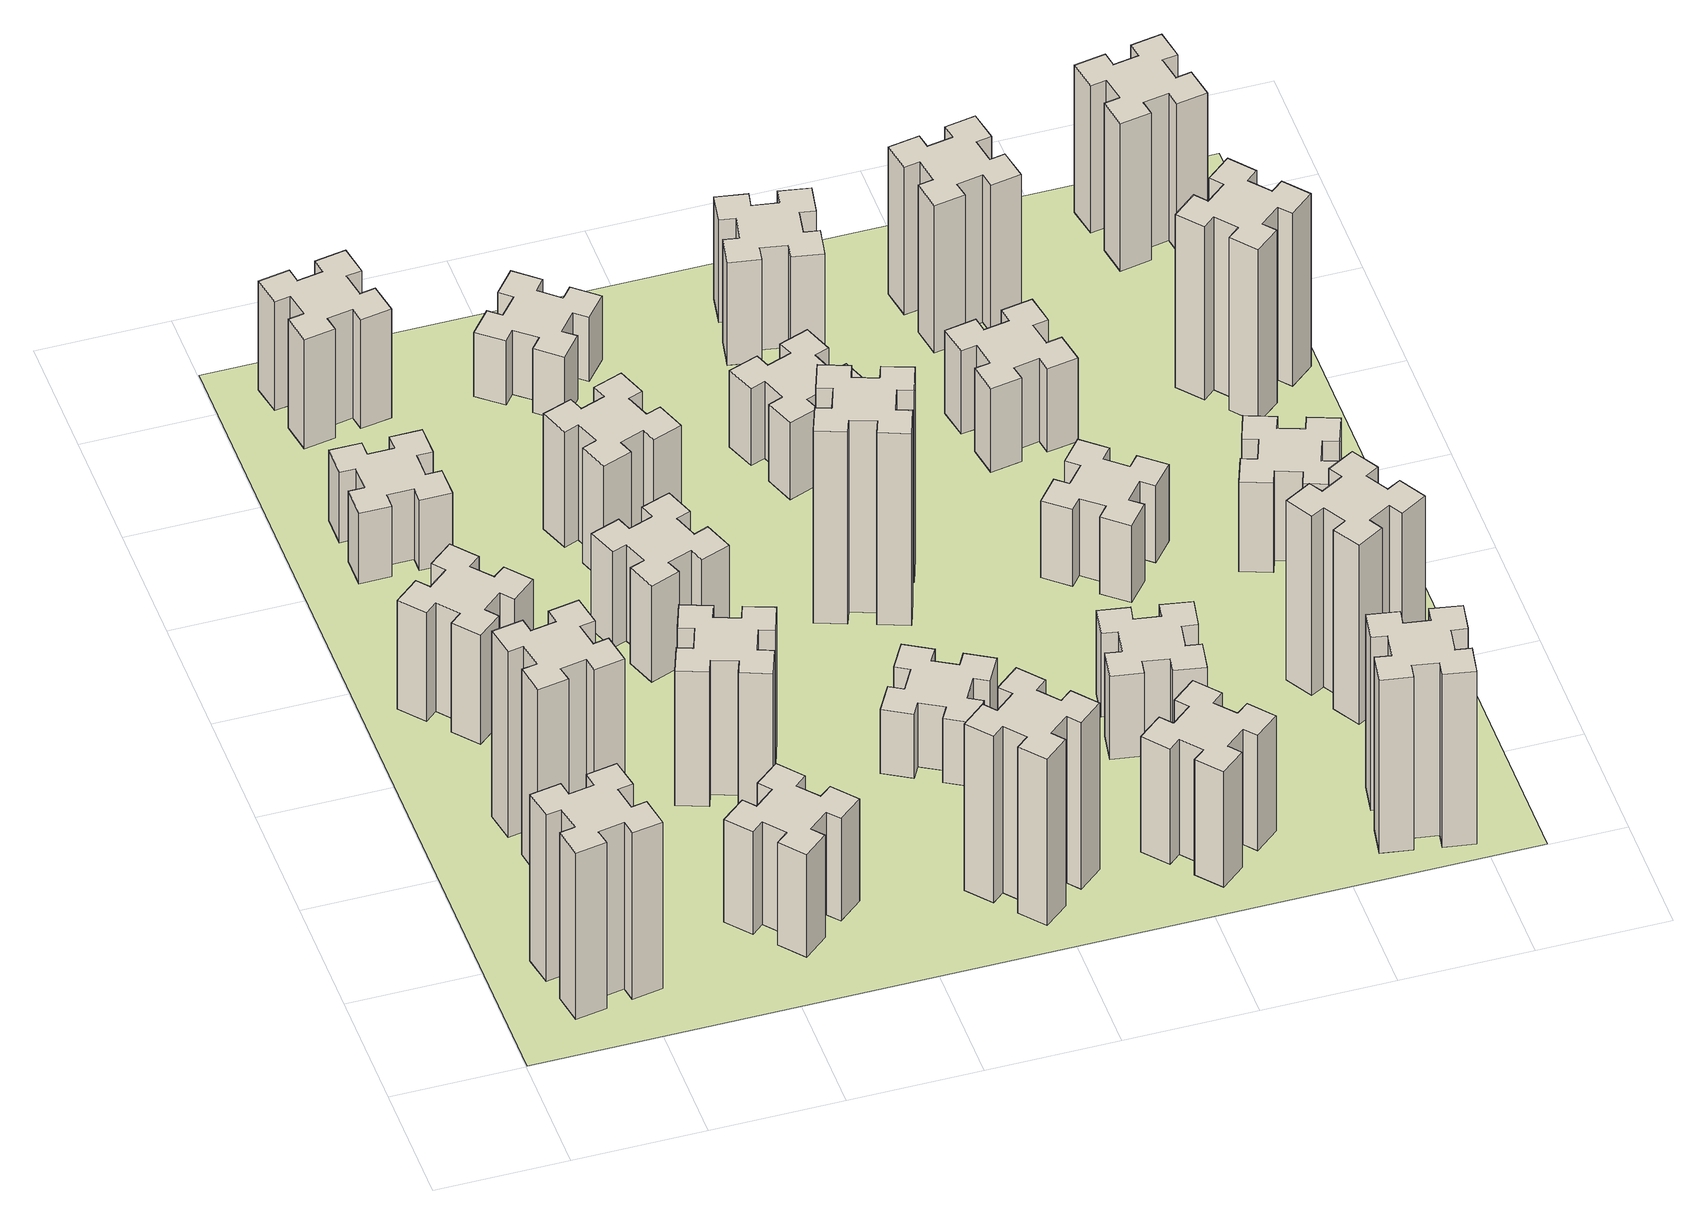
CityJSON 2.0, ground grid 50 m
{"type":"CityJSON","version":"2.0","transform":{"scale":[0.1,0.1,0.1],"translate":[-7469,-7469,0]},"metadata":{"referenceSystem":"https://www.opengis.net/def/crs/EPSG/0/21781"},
"CityObjects":{
"building1":{"type":"Building","attributes":{"class":"1000","function":"1000","usage":"1000","yearOfConstruction":2016,"roofType":"1000","measuredHeight":78,"storeysAboveGround":30,"storeysBelowGround":0},"geometry":[{"type":"Solid","lod":"1","boundaries":[[[[0,1,2,3,4,5,6,7,8,9,10,11,12,13,14,15,16,17,18,19]],[[17,16,20,21]],[[16,15,22,20]],[[15,14,23,22]],[[14,13,24,23]],[[13,12,25,24]],[[12,11,26,25]],[[11,10,27,26]],[[10,9,28,27]],[[9,8,29,28]],[[8,7,30,29]],[[7,6,31,30]],[[6,5,32,31]],[[5,4,33,32]],[[4,3,34,33]],[[3,2,35,34]],[[2,1,36,35]],[[1,0,37,36]],[[0,19,38,37]],[[19,18,39,38]],[[18,17,21,39]],[[24,25,26,27,28,29,30,31,32,33,34,35,36,37,38,39,21,20,22,23]]]]}]},
"building2":{"type":"Building","attributes":{"class":"1000","function":"1000","usage":"1000","yearOfConstruction":2016,"roofType":"1000","measuredHeight":87,"storeysAboveGround":30,"storeysBelowGround":0},"geometry":[{"type":"Solid","lod":"1","boundaries":[[[[40,41,42,43,44,45,46,47,48,49,50,51,52,53,54,55,56,57,58,59]],[[57,56,60,61]],[[56,55,62,60]],[[55,54,63,62]],[[54,53,64,63]],[[53,52,65,64]],[[52,51,66,65]],[[51,50,67,66]],[[50,49,68,67]],[[49,48,69,68]],[[48,47,70,69]],[[47,46,71,70]],[[46,45,72,71]],[[45,44,73,72]],[[44,43,74,73]],[[43,42,75,74]],[[42,41,76,75]],[[41,40,77,76]],[[40,59,78,77]],[[59,58,79,78]],[[58,57,61,79]],[[64,65,66,67,68,69,70,71,72,73,74,75,76,77,78,79,61,60,62,63]]]]}]},
"building3":{"type":"Building","attributes":{"class":"1000","function":"1000","usage":"1000","yearOfConstruction":2016,"roofType":"1000","measuredHeight":51,"storeysAboveGround":30,"storeysBelowGround":0},"geometry":[{"type":"Solid","lod":"1","boundaries":[[[[80,81,82,83,84,85,86,87,88,89,90,91,92,93,94,95,96,97,98,99]],[[97,96,100,101]],[[96,95,102,100]],[[95,94,103,102]],[[94,93,104,103]],[[93,92,105,104]],[[92,91,106,105]],[[91,90,107,106]],[[90,89,108,107]],[[89,88,109,108]],[[88,87,110,109]],[[87,86,111,110]],[[86,85,112,111]],[[85,84,113,112]],[[84,83,114,113]],[[83,82,115,114]],[[82,81,116,115]],[[81,80,117,116]],[[80,99,118,117]],[[99,98,119,118]],[[98,97,101,119]],[[104,105,106,107,108,109,110,111,112,113,114,115,116,117,118,119,101,100,102,103]]]]}]},
"building4":{"type":"Building","attributes":{"class":"1000","function":"1000","usage":"1000","yearOfConstruction":2016,"roofType":"1000","measuredHeight":33,"storeysAboveGround":30,"storeysBelowGround":0},"geometry":[{"type":"Solid","lod":"1","boundaries":[[[[120,121,122,123,124,125,126,127,128,129,130,131,132,133,134,135,136,137,138,139]],[[137,136,140,141]],[[136,135,142,140]],[[135,134,143,142]],[[134,133,144,143]],[[133,132,145,144]],[[132,131,146,145]],[[131,130,147,146]],[[130,129,148,147]],[[129,128,149,148]],[[128,127,150,149]],[[127,126,151,150]],[[126,125,152,151]],[[125,124,153,152]],[[124,123,154,153]],[[123,122,155,154]],[[122,121,156,155]],[[121,120,157,156]],[[120,139,158,157]],[[139,138,159,158]],[[138,137,141,159]],[[144,145,146,147,148,149,150,151,152,153,154,155,156,157,158,159,141,140,142,143]]]]}]},
"building5":{"type":"Building","attributes":{"class":"1000","function":"1000","usage":"1000","yearOfConstruction":2016,"roofType":"1000","measuredHeight":48,"storeysAboveGround":30,"storeysBelowGround":0},"geometry":[{"type":"Solid","lod":"1","boundaries":[[[[160,161,162,163,164,165,166,167,168,169,170,171,172,173,174,175,176,177,178,179]],[[177,176,180,181]],[[176,175,182,180]],[[175,174,183,182]],[[174,173,184,183]],[[173,172,185,184]],[[172,171,186,185]],[[171,170,187,186]],[[170,169,188,187]],[[169,168,189,188]],[[168,167,190,189]],[[167,166,191,190]],[[166,165,192,191]],[[165,164,193,192]],[[164,163,194,193]],[[163,162,195,194]],[[162,161,196,195]],[[161,160,197,196]],[[160,179,198,197]],[[179,178,199,198]],[[178,177,181,199]],[[184,185,186,187,188,189,190,191,192,193,194,195,196,197,198,199,181,180,182,183]]]]}]},
"building6":{"type":"Building","attributes":{"class":"1000","function":"1000","usage":"1000","yearOfConstruction":2016,"roofType":"1000","measuredHeight":51,"storeysAboveGround":30,"storeysBelowGround":0},"geometry":[{"type":"Solid","lod":"1","boundaries":[[[[200,201,202,203,204,205,206,207,208,209,210,211,212,213,214,215,216,217,218,219]],[[217,216,220,221]],[[216,215,222,220]],[[215,214,223,222]],[[214,213,224,223]],[[213,212,225,224]],[[212,211,226,225]],[[211,210,227,226]],[[210,209,228,227]],[[209,208,229,228]],[[208,207,230,229]],[[207,206,231,230]],[[206,205,232,231]],[[205,204,233,232]],[[204,203,234,233]],[[203,202,235,234]],[[202,201,236,235]],[[201,200,237,236]],[[200,219,238,237]],[[219,218,239,238]],[[218,217,221,239]],[[224,225,226,227,228,229,230,231,232,233,234,235,236,237,238,239,221,220,222,223]]]]}]},
"building7":{"type":"Building","attributes":{"class":"1000","function":"1000","usage":"1000","yearOfConstruction":2016,"roofType":"1000","measuredHeight":63,"storeysAboveGround":30,"storeysBelowGround":0},"geometry":[{"type":"Solid","lod":"1","boundaries":[[[[240,241,242,243,244,245,246,247,248,249,250,251,252,253,254,255,256,257,258,259]],[[257,256,260,261]],[[256,255,262,260]],[[255,254,263,262]],[[254,253,264,263]],[[253,252,265,264]],[[252,251,266,265]],[[251,250,267,266]],[[250,249,268,267]],[[249,248,269,268]],[[248,247,270,269]],[[247,246,271,270]],[[246,245,272,271]],[[245,244,273,272]],[[244,243,274,273]],[[243,242,275,274]],[[242,241,276,275]],[[241,240,277,276]],[[240,259,278,277]],[[259,258,279,278]],[[258,257,261,279]],[[264,265,266,267,268,269,270,271,272,273,274,275,276,277,278,279,261,260,262,263]]]]}]},
"building8":{"type":"Building","attributes":{"class":"1000","function":"1000","usage":"1000","yearOfConstruction":2016,"roofType":"1000","measuredHeight":45,"storeysAboveGround":30,"storeysBelowGround":0},"geometry":[{"type":"Solid","lod":"1","boundaries":[[[[280,281,282,283,284,285,286,287,288,289,290,291,292,293,294,295,296,297,298,299]],[[297,296,300,301]],[[296,295,302,300]],[[295,294,303,302]],[[294,293,304,303]],[[293,292,305,304]],[[292,291,306,305]],[[291,290,307,306]],[[290,289,308,307]],[[289,288,309,308]],[[288,287,310,309]],[[287,286,311,310]],[[286,285,312,311]],[[285,284,313,312]],[[284,283,314,313]],[[283,282,315,314]],[[282,281,316,315]],[[281,280,317,316]],[[280,299,318,317]],[[299,298,319,318]],[[298,297,301,319]],[[304,305,306,307,308,309,310,311,312,313,314,315,316,317,318,319,301,300,302,303]]]]}]},
"building9":{"type":"Building","attributes":{"class":"1000","function":"1000","usage":"1000","yearOfConstruction":2016,"roofType":"1000","measuredHeight":54,"storeysAboveGround":30,"storeysBelowGround":0},"geometry":[{"type":"Solid","lod":"1","boundaries":[[[[320,321,322,323,324,325,326,327,328,329,330,331,332,333,334,335,336,337,338,339]],[[337,336,340,341]],[[336,335,342,340]],[[335,334,343,342]],[[334,333,344,343]],[[333,332,345,344]],[[332,331,346,345]],[[331,330,347,346]],[[330,329,348,347]],[[329,328,349,348]],[[328,327,350,349]],[[327,326,351,350]],[[326,325,352,351]],[[325,324,353,352]],[[324,323,354,353]],[[323,322,355,354]],[[322,321,356,355]],[[321,320,357,356]],[[320,339,358,357]],[[339,338,359,358]],[[338,337,341,359]],[[344,345,346,347,348,349,350,351,352,353,354,355,356,357,358,359,341,340,342,343]]]]}]},
"building10":{"type":"Building","attributes":{"class":"1000","function":"1000","usage":"1000","yearOfConstruction":2016,"roofType":"1000","measuredHeight":78,"storeysAboveGround":30,"storeysBelowGround":0},"geometry":[{"type":"Solid","lod":"1","boundaries":[[[[360,361,362,363,364,365,366,367,368,369,370,371,372,373,374,375,376,377,378,379]],[[377,376,380,381]],[[376,375,382,380]],[[375,374,383,382]],[[374,373,384,383]],[[373,372,385,384]],[[372,371,386,385]],[[371,370,387,386]],[[370,369,388,387]],[[369,368,389,388]],[[368,367,390,389]],[[367,366,391,390]],[[366,365,392,391]],[[365,364,393,392]],[[364,363,394,393]],[[363,362,395,394]],[[362,361,396,395]],[[361,360,397,396]],[[360,379,398,397]],[[379,378,399,398]],[[378,377,381,399]],[[384,385,386,387,388,389,390,391,392,393,394,395,396,397,398,399,381,380,382,383]]]]}]},
"building11":{"type":"Building","attributes":{"class":"1000","function":"1000","usage":"1000","yearOfConstruction":2016,"roofType":"1000","measuredHeight":30,"storeysAboveGround":30,"storeysBelowGround":0},"geometry":[{"type":"Solid","lod":"1","boundaries":[[[[400,401,402,403,404,405,406,407,408,409,410,411,412,413,414,415,416,417,418,419]],[[417,416,420,421]],[[416,415,422,420]],[[415,414,423,422]],[[414,413,424,423]],[[413,412,425,424]],[[412,411,426,425]],[[411,410,427,426]],[[410,409,428,427]],[[409,408,429,428]],[[408,407,430,429]],[[407,406,431,430]],[[406,405,432,431]],[[405,404,433,432]],[[404,403,434,433]],[[403,402,435,434]],[[402,401,436,435]],[[401,400,437,436]],[[400,419,438,437]],[[419,418,439,438]],[[418,417,421,439]],[[424,425,426,427,428,429,430,431,432,433,434,435,436,437,438,439,421,420,422,423]]]]}]},
"building12":{"type":"Building","attributes":{"class":"1000","function":"1000","usage":"1000","yearOfConstruction":2016,"roofType":"1000","measuredHeight":30,"storeysAboveGround":30,"storeysBelowGround":0},"geometry":[{"type":"Solid","lod":"1","boundaries":[[[[440,441,442,443,444,445,446,447,448,449,450,451,452,453,454,455,456,457,458,459]],[[457,456,460,461]],[[456,455,462,460]],[[455,454,463,462]],[[454,453,464,463]],[[453,452,465,464]],[[452,451,466,465]],[[451,450,467,466]],[[450,449,468,467]],[[449,448,469,468]],[[448,447,470,469]],[[447,446,471,470]],[[446,445,472,471]],[[445,444,473,472]],[[444,443,474,473]],[[443,442,475,474]],[[442,441,476,475]],[[441,440,477,476]],[[440,459,478,477]],[[459,458,479,478]],[[458,457,461,479]],[[464,465,466,467,468,469,470,471,472,473,474,475,476,477,478,479,461,460,462,463]]]]}]},
"building13":{"type":"Building","attributes":{"class":"1000","function":"1000","usage":"1000","yearOfConstruction":2016,"roofType":"1000","measuredHeight":90,"storeysAboveGround":30,"storeysBelowGround":0},"geometry":[{"type":"Solid","lod":"1","boundaries":[[[[480,481,482,483,484,485,486,487,488,489,490,491,492,493,494,495,496,497,498,499]],[[497,496,500,501]],[[496,495,502,500]],[[495,494,503,502]],[[494,493,504,503]],[[493,492,505,504]],[[492,491,506,505]],[[491,490,507,506]],[[490,489,508,507]],[[489,488,509,508]],[[488,487,510,509]],[[487,486,511,510]],[[486,485,512,511]],[[485,484,513,512]],[[484,483,514,513]],[[483,482,515,514]],[[482,481,516,515]],[[481,480,517,516]],[[480,499,518,517]],[[499,498,519,518]],[[498,497,501,519]],[[504,505,506,507,508,509,510,511,512,513,514,515,516,517,518,519,501,500,502,503]]]]}]},
"building14":{"type":"Building","attributes":{"class":"1000","function":"1000","usage":"1000","yearOfConstruction":2016,"roofType":"1000","measuredHeight":36,"storeysAboveGround":30,"storeysBelowGround":0},"geometry":[{"type":"Solid","lod":"1","boundaries":[[[[520,521,522,523,524,525,526,527,528,529,530,531,532,533,534,535,536,537,538,539]],[[537,536,540,541]],[[536,535,542,540]],[[535,534,543,542]],[[534,533,544,543]],[[533,532,545,544]],[[532,531,546,545]],[[531,530,547,546]],[[530,529,548,547]],[[529,528,549,548]],[[528,527,550,549]],[[527,526,551,550]],[[526,525,552,551]],[[525,524,553,552]],[[524,523,554,553]],[[523,522,555,554]],[[522,521,556,555]],[[521,520,557,556]],[[520,539,558,557]],[[539,538,559,558]],[[538,537,541,559]],[[544,545,546,547,548,549,550,551,552,553,554,555,556,557,558,559,541,540,542,543]]]]}]},
"building15":{"type":"Building","attributes":{"class":"1000","function":"1000","usage":"1000","yearOfConstruction":2016,"roofType":"1000","measuredHeight":54,"storeysAboveGround":30,"storeysBelowGround":0},"geometry":[{"type":"Solid","lod":"1","boundaries":[[[[560,561,562,563,564,565,566,567,568,569,570,571,572,573,574,575,576,577,578,579]],[[577,576,580,581]],[[576,575,582,580]],[[575,574,583,582]],[[574,573,584,583]],[[573,572,585,584]],[[572,571,586,585]],[[571,570,587,586]],[[570,569,588,587]],[[569,568,589,588]],[[568,567,590,589]],[[567,566,591,590]],[[566,565,592,591]],[[565,564,593,592]],[[564,563,594,593]],[[563,562,595,594]],[[562,561,596,595]],[[561,560,597,596]],[[560,579,598,597]],[[579,578,599,598]],[[578,577,581,599]],[[584,585,586,587,588,589,590,591,592,593,594,595,596,597,598,599,581,580,582,583]]]]}]},
"building16":{"type":"Building","attributes":{"class":"1000","function":"1000","usage":"1000","yearOfConstruction":2016,"roofType":"1000","measuredHeight":39,"storeysAboveGround":30,"storeysBelowGround":0},"geometry":[{"type":"Solid","lod":"1","boundaries":[[[[600,601,602,603,604,605,606,607,608,609,610,611,612,613,614,615,616,617,618,619]],[[617,616,620,621]],[[616,615,622,620]],[[615,614,623,622]],[[614,613,624,623]],[[613,612,625,624]],[[612,611,626,625]],[[611,610,627,626]],[[610,609,628,627]],[[609,608,629,628]],[[608,607,630,629]],[[607,606,631,630]],[[606,605,632,631]],[[605,604,633,632]],[[604,603,634,633]],[[603,602,635,634]],[[602,601,636,635]],[[601,600,637,636]],[[600,619,638,637]],[[619,618,639,638]],[[618,617,621,639]],[[624,625,626,627,628,629,630,631,632,633,634,635,636,637,638,639,621,620,622,623]]]]}]},
"building17":{"type":"Building","attributes":{"class":"1000","function":"1000","usage":"1000","yearOfConstruction":2016,"roofType":"1000","measuredHeight":48,"storeysAboveGround":30,"storeysBelowGround":0},"geometry":[{"type":"Solid","lod":"1","boundaries":[[[[640,641,642,643,644,645,646,647,648,649,650,651,652,653,654,655,656,657,658,659]],[[657,656,660,661]],[[656,655,662,660]],[[655,654,663,662]],[[654,653,664,663]],[[653,652,665,664]],[[652,651,666,665]],[[651,650,667,666]],[[650,649,668,667]],[[649,648,669,668]],[[648,647,670,669]],[[647,646,671,670]],[[646,645,672,671]],[[645,644,673,672]],[[644,643,674,673]],[[643,642,675,674]],[[642,641,676,675]],[[641,640,677,676]],[[640,659,678,677]],[[659,658,679,678]],[[658,657,661,679]],[[664,665,666,667,668,669,670,671,672,673,674,675,676,677,678,679,661,660,662,663]]]]}]},
"building18":{"type":"Building","attributes":{"class":"1000","function":"1000","usage":"1000","yearOfConstruction":2016,"roofType":"1000","measuredHeight":36,"storeysAboveGround":30,"storeysBelowGround":0},"geometry":[{"type":"Solid","lod":"1","boundaries":[[[[680,681,682,683,684,685,686,687,688,689,690,691,692,693,694,695,696,697,698,699]],[[697,696,700,701]],[[696,695,702,700]],[[695,694,703,702]],[[694,693,704,703]],[[693,692,705,704]],[[692,691,706,705]],[[691,690,707,706]],[[690,689,708,707]],[[689,688,709,708]],[[688,687,710,709]],[[687,686,711,710]],[[686,685,712,711]],[[685,684,713,712]],[[684,683,714,713]],[[683,682,715,714]],[[682,681,716,715]],[[681,680,717,716]],[[680,699,718,717]],[[699,698,719,718]],[[698,697,701,719]],[[704,705,706,707,708,709,710,711,712,713,714,715,716,717,718,719,701,700,702,703]]]]}]},
"building19":{"type":"Building","attributes":{"class":"1000","function":"1000","usage":"1000","yearOfConstruction":2016,"roofType":"1000","measuredHeight":39,"storeysAboveGround":30,"storeysBelowGround":0},"geometry":[{"type":"Solid","lod":"1","boundaries":[[[[720,721,722,723,724,725,726,727,728,729,730,731,732,733,734,735,736,737,738,739]],[[737,736,740,741]],[[736,735,742,740]],[[735,734,743,742]],[[734,733,744,743]],[[733,732,745,744]],[[732,731,746,745]],[[731,730,747,746]],[[730,729,748,747]],[[729,728,749,748]],[[728,727,750,749]],[[727,726,751,750]],[[726,725,752,751]],[[725,724,753,752]],[[724,723,754,753]],[[723,722,755,754]],[[722,721,756,755]],[[721,720,757,756]],[[720,739,758,757]],[[739,738,759,758]],[[738,737,741,759]],[[744,745,746,747,748,749,750,751,752,753,754,755,756,757,758,759,741,740,742,743]]]]}]},
"building20":{"type":"Building","attributes":{"class":"1000","function":"1000","usage":"1000","yearOfConstruction":2016,"roofType":"1000","measuredHeight":81,"storeysAboveGround":30,"storeysBelowGround":0},"geometry":[{"type":"Solid","lod":"1","boundaries":[[[[760,761,762,763,764,765,766,767,768,769,770,771,772,773,774,775,776,777,778,779]],[[777,776,780,781]],[[776,775,782,780]],[[775,774,783,782]],[[774,773,784,783]],[[773,772,785,784]],[[772,771,786,785]],[[771,770,787,786]],[[770,769,788,787]],[[769,768,789,788]],[[768,767,790,789]],[[767,766,791,790]],[[766,765,792,791]],[[765,764,793,792]],[[764,763,794,793]],[[763,762,795,794]],[[762,761,796,795]],[[761,760,797,796]],[[760,779,798,797]],[[779,778,799,798]],[[778,777,781,799]],[[784,785,786,787,788,789,790,791,792,793,794,795,796,797,798,799,781,780,782,783]]]]}]},
"building21":{"type":"Building","attributes":{"class":"1000","function":"1000","usage":"1000","yearOfConstruction":2016,"roofType":"1000","measuredHeight":69,"storeysAboveGround":30,"storeysBelowGround":0},"geometry":[{"type":"Solid","lod":"1","boundaries":[[[[800,801,802,803,804,805,806,807,808,809,810,811,812,813,814,815,816,817,818,819]],[[817,816,820,821]],[[816,815,822,820]],[[815,814,823,822]],[[814,813,824,823]],[[813,812,825,824]],[[812,811,826,825]],[[811,810,827,826]],[[810,809,828,827]],[[809,808,829,828]],[[808,807,830,829]],[[807,806,831,830]],[[806,805,832,831]],[[805,804,833,832]],[[804,803,834,833]],[[803,802,835,834]],[[802,801,836,835]],[[801,800,837,836]],[[800,819,838,837]],[[819,818,839,838]],[[818,817,821,839]],[[824,825,826,827,828,829,830,831,832,833,834,835,836,837,838,839,821,820,822,823]]]]}]},
"building22":{"type":"Building","attributes":{"class":"1000","function":"1000","usage":"1000","yearOfConstruction":2016,"roofType":"1000","measuredHeight":84,"storeysAboveGround":30,"storeysBelowGround":0},"geometry":[{"type":"Solid","lod":"1","boundaries":[[[[840,841,842,843,844,845,846,847,848,849,850,851,852,853,854,855,856,857,858,859]],[[857,856,860,861]],[[856,855,862,860]],[[855,854,863,862]],[[854,853,864,863]],[[853,852,865,864]],[[852,851,866,865]],[[851,850,867,866]],[[850,849,868,867]],[[849,848,869,868]],[[848,847,870,869]],[[847,846,871,870]],[[846,845,872,871]],[[845,844,873,872]],[[844,843,874,873]],[[843,842,875,874]],[[842,841,876,875]],[[841,840,877,876]],[[840,859,878,877]],[[859,858,879,878]],[[858,857,861,879]],[[864,865,866,867,868,869,870,871,872,873,874,875,876,877,878,879,861,860,862,863]]]]}]},
"building23":{"type":"Building","attributes":{"class":"1000","function":"1000","usage":"1000","yearOfConstruction":2016,"roofType":"1000","measuredHeight":42,"storeysAboveGround":30,"storeysBelowGround":0},"geometry":[{"type":"Solid","lod":"1","boundaries":[[[[880,881,882,883,884,885,886,887,888,889,890,891,892,893,894,895,896,897,898,899]],[[897,896,900,901]],[[896,895,902,900]],[[895,894,903,902]],[[894,893,904,903]],[[893,892,905,904]],[[892,891,906,905]],[[891,890,907,906]],[[890,889,908,907]],[[889,888,909,908]],[[888,887,910,909]],[[887,886,911,910]],[[886,885,912,911]],[[885,884,913,912]],[[884,883,914,913]],[[883,882,915,914]],[[882,881,916,915]],[[881,880,917,916]],[[880,899,918,917]],[[899,898,919,918]],[[898,897,901,919]],[[904,905,906,907,908,909,910,911,912,913,914,915,916,917,918,919,901,900,902,903]]]]}]},
"building24":{"type":"Building","attributes":{"class":"1000","function":"1000","usage":"1000","yearOfConstruction":2016,"roofType":"1000","measuredHeight":81,"storeysAboveGround":30,"storeysBelowGround":0},"geometry":[{"type":"Solid","lod":"1","boundaries":[[[[920,921,922,923,924,925,926,927,928,929,930,931,932,933,934,935,936,937,938,939]],[[937,936,940,941]],[[936,935,942,940]],[[935,934,943,942]],[[934,933,944,943]],[[933,932,945,944]],[[932,931,946,945]],[[931,930,947,946]],[[930,929,948,947]],[[929,928,949,948]],[[928,927,950,949]],[[927,926,951,950]],[[926,925,952,951]],[[925,924,953,952]],[[924,923,954,953]],[[923,922,955,954]],[[922,921,956,955]],[[921,920,957,956]],[[920,939,958,957]],[[939,938,959,958]],[[938,937,941,959]],[[944,945,946,947,948,949,950,951,952,953,954,955,956,957,958,959,941,940,942,943]]]]}]},
"building25":{"type":"Building","attributes":{"class":"1000","function":"1000","usage":"1000","yearOfConstruction":2016,"roofType":"1000","measuredHeight":69,"storeysAboveGround":30,"storeysBelowGround":0},"geometry":[{"type":"Solid","lod":"1","boundaries":[[[[960,961,962,963,964,965,966,967,968,969,970,971,972,973,974,975,976,977,978,979]],[[977,976,980,981]],[[976,975,982,980]],[[975,974,983,982]],[[974,973,984,983]],[[973,972,985,984]],[[972,971,986,985]],[[971,970,987,986]],[[970,969,988,987]],[[969,968,989,988]],[[968,967,990,989]],[[967,966,991,990]],[[966,965,992,991]],[[965,964,993,992]],[[964,963,994,993]],[[963,962,995,994]],[[962,961,996,995]],[[961,960,997,996]],[[960,979,998,997]],[[979,978,999,998]],[[978,977,981,999]],[[984,985,986,987,988,989,990,991,992,993,994,995,996,997,998,999,981,980,982,983]]]]}]},
"landuse1":{"type":"LandUse","attributes":{"name":"plot1","function":"1010"},"geometry":[{"type":"MultiSurface","lod":"1","boundaries":[[[1000,1001,1002,1003]]]}]}
},
"vertices":[
[492,345,0],[475,444,0],[534,454,0],[513,572,0],[395,551,0],[405,492,0],[307,475,0],[297,534,0],[178,513,0],[199,395,0],[258,405,0],[276,307,0],[217,297,0],[237,178,0],[356,199,0],[345,258,0],[444,276,0],[454,217,0],[572,237,0],[551,356,0],[444,276,780],[454,217,780],[345,258,780],[356,199,780],[237,178,780],[217,297,780],[276,307,780],[258,405,780],[199,395,780],[178,513,780],[297,534,780],[307,475,780],[405,492,780],[395,551,780],[513,572,780],[534,454,780],[475,444,780],[492,345,780],[551,356,780],[572,237,780],
[445,998,0],[544,1016,0],[554,957,0],[672,977,0],[651,1096,0],[592,1085,0],[575,1184,0],[634,1194,0],[613,1312,0],[495,1291,0],[505,1232,0],[407,1215,0],[397,1274,0],[278,1253,0],[299,1135,0],[358,1145,0],[376,1047,0],[317,1037,0],[337,918,0],[456,939,0],[376,1047,870],[317,1037,870],[358,1145,870],[299,1135,870],[278,1253,870],[397,1274,870],[407,1215,870],[505,1232,870],[495,1291,870],[613,1312,870],[634,1194,870],[575,1184,870],[592,1085,870],[651,1096,870],[672,977,870],[554,957,870],[544,1016,870],[445,998,870],[456,939,870],[337,918,870],
[492,1888,0],[427,1964,0],[473,2003,0],[396,2095,0],[304,2018,0],[343,1972,0],[266,1907,0],[228,1953,0],[136,1876,0],[213,1784,0],[259,1823,0],[323,1746,0],[277,1708,0],[354,1616,0],[446,1693,0],[408,1739,0],[484,1803,0],[523,1757,0],[615,1834,0],[538,1926,0],[484,1803,510],[523,1757,510],[408,1739,510],[446,1693,510],[354,1616,510],[277,1708,510],[323,1746,510],[259,1823,510],[213,1784,510],[136,1876,510],[228,1953,510],[266,1907,510],[343,1972,510],[304,2018,510],[396,2095,510],[473,2003,510],[427,1964,510],[492,1888,510],[538,1926,510],[615,1834,510],
[265,2745,0],[265,2645,0],[205,2645,0],[205,2525,0],[325,2525,0],[325,2585,0],[425,2585,0],[425,2525,0],[545,2525,0],[545,2645,0],[485,2645,0],[485,2745,0],[545,2745,0],[545,2865,0],[425,2865,0],[425,2805,0],[325,2805,0],[325,2865,0],[205,2865,0],[205,2745,0],[325,2805,330],[325,2865,330],[425,2805,330],[425,2865,330],[545,2865,330],[545,2745,330],[485,2745,330],[485,2645,330],[545,2645,330],[545,2525,330],[425,2525,330],[425,2585,330],[325,2585,330],[325,2525,330],[205,2525,330],[205,2645,330],[265,2645,330],[265,2745,330],[205,2745,330],[205,2865,330],
[1232,508,0],[1167,584,0],[1213,623,0],[1136,715,0],[1044,638,0],[1083,592,0],[1006,527,0],[968,573,0],[876,496,0],[953,404,0],[999,443,0],[1063,366,0],[1017,328,0],[1094,236,0],[1186,313,0],[1148,359,0],[1224,423,0],[1263,377,0],[1355,454,0],[1278,546,0],[1224,423,480],[1263,377,480],[1148,359,480],[1186,313,480],[1094,236,480],[1017,328,480],[1063,366,480],[999,443,480],[953,404,480],[876,496,480],[968,573,480],[1006,527,480],[1083,592,480],[1044,638,480],[1136,715,480],[1213,623,480],[1167,584,480],[1232,508,480],[1278,546,480],[1355,454,480],
[492,3405,0],[475,3504,0],[534,3514,0],[513,3632,0],[395,3611,0],[405,3552,0],[307,3535,0],[297,3594,0],[178,3573,0],[199,3455,0],[258,3465,0],[276,3367,0],[217,3357,0],[237,3238,0],[356,3259,0],[345,3318,0],[444,3336,0],[454,3277,0],[572,3297,0],[551,3416,0],[444,3336,510],[454,3277,510],[345,3318,510],[356,3259,510],[237,3238,510],[217,3357,510],[276,3367,510],[258,3465,510],[199,3455,510],[178,3573,510],[297,3594,510],[307,3535,510],[405,3552,510],[395,3611,510],[513,3632,510],[534,3514,510],[475,3504,510],[492,3405,510],[551,3416,510],[572,3297,510],
[1202,1131,0],[1236,1225,0],[1292,1204,0],[1333,1317,0],[1220,1358,0],[1200,1302,0],[1106,1336,0],[1127,1392,0],[1014,1433,0],[973,1320,0],[1029,1300,0],[995,1206,0],[939,1227,0],[897,1114,0],[1010,1073,0],[1031,1129,0],[1125,1095,0],[1104,1039,0],[1217,997,0],[1258,1110,0],[1125,1095,630],[1104,1039,630],[1031,1129,630],[1010,1073,630],[897,1114,630],[939,1227,630],[995,1206,630],[1029,1300,630],[973,1320,630],[1014,1433,630],[1127,1392,630],[1106,1336,630],[1200,1302,630],[1220,1358,630],[1333,1317,630],[1292,1204,630],[1236,1225,630],[1202,1131,630],[1258,1110,630],[1217,997,630],
[995,1965,0],[1029,1871,0],[973,1850,0],[1014,1737,0],[1127,1779,0],[1106,1835,0],[1200,1869,0],[1220,1813,0],[1333,1854,0],[1292,1967,0],[1236,1946,0],[1202,2040,0],[1258,2060,0],[1217,2173,0],[1104,2132,0],[1125,2076,0],[1031,2042,0],[1010,2098,0],[897,2057,0],[939,1944,0],[1031,2042,450],[1010,2098,450],[1125,2076,450],[1104,2132,450],[1217,2173,450],[1258,2060,450],[1202,2040,450],[1236,1946,450],[1292,1967,450],[1333,1854,450],[1220,1813,450],[1200,1869,450],[1106,1835,450],[1127,1779,450],[1014,1737,450],[973,1850,450],[1029,1871,450],[995,1965,450],[939,1944,450],[897,2057,450],
[1125,2616,0],[1031,2582,0],[1010,2638,0],[897,2597,0],[939,2484,0],[995,2505,0],[1029,2411,0],[973,2390,0],[1014,2277,0],[1127,2319,0],[1106,2375,0],[1200,2409,0],[1220,2353,0],[1333,2394,0],[1292,2507,0],[1236,2486,0],[1202,2580,0],[1258,2600,0],[1217,2713,0],[1104,2672,0],[1202,2580,540],[1258,2600,540],[1236,2486,540],[1292,2507,540],[1333,2394,540],[1220,2353,540],[1200,2409,540],[1106,2375,540],[1127,2319,540],[1014,2277,540],[973,2390,540],[1029,2411,540],[995,2505,540],[939,2484,540],[897,2597,540],[1010,2638,540],[1031,2582,540],[1125,2616,540],[1104,2672,540],[1217,2713,540],
[2072,408,0],[2007,484,0],[2053,523,0],[1976,615,0],[1884,538,0],[1923,492,0],[1846,427,0],[1808,473,0],[1716,396,0],[1793,304,0],[1839,343,0],[1903,266,0],[1857,228,0],[1934,136,0],[2026,213,0],[1988,259,0],[2064,323,0],[2103,277,0],[2195,354,0],[2118,446,0],[2064,323,780],[2103,277,780],[1988,259,780],[2026,213,780],[1934,136,780],[1857,228,780],[1903,266,780],[1839,343,780],[1793,304,780],[1716,396,780],[1808,473,780],[1846,427,780],[1923,492,780],[1884,538,780],[1976,615,780],[2053,523,780],[2007,484,780],[2072,408,780],[2118,446,780],[2195,354,780],
[1063,3444,0],[999,3368,0],[953,3406,0],[876,3314,0],[968,3237,0],[1006,3283,0],[1083,3219,0],[1044,3173,0],[1136,3096,0],[1213,3188,0],[1167,3226,0],[1232,3303,0],[1278,3264,0],[1355,3356,0],[1263,3433,0],[1224,3387,0],[1148,3452,0],[1186,3498,0],[1094,3575,0],[1017,3483,0],[1148,3452,300],[1186,3498,300],[1224,3387,300],[1263,3433,300],[1355,3356,300],[1278,3264,300],[1232,3303,300],[1167,3226,300],[1213,3188,300],[1136,3096,300],[1044,3173,300],[1083,3219,300],[1006,3283,300],[968,3237,300],[876,3314,300],[953,3406,300],[999,3368,300],[1063,3444,300],[1017,3483,300],[1094,3575,300],
[1757,1045,0],[1844,995,0],[1814,943,0],[1918,883,0],[1978,987,0],[1926,1017,0],[1976,1104,0],[2028,1074,0],[2088,1178,0],[1984,1238,0],[1954,1186,0],[1867,1236,0],[1897,1288,0],[1793,1348,0],[1733,1244,0],[1785,1214,0],[1735,1127,0],[1683,1157,0],[1623,1053,0],[1727,993,0],[1735,1127,300],[1683,1157,300],[1785,1214,300],[1733,1244,300],[1793,1348,300],[1897,1288,300],[1867,1236,300],[1954,1186,300],[1984,1238,300],[2088,1178,300],[2028,1074,300],[1976,1104,300],[1926,1017,300],[1978,987,300],[1918,883,300],[1814,943,300],[1844,995,300],[1757,1045,300],[1727,993,300],[1623,1053,300],
[1940,2042,0],[1846,2076,0],[1867,2132,0],[1754,2173,0],[1713,2060,0],[1769,2040,0],[1735,1946,0],[1679,1967,0],[1637,1854,0],[1750,1813,0],[1771,1869,0],[1865,1835,0],[1844,1779,0],[1957,1737,0],[1998,1850,0],[1942,1871,0],[1976,1965,0],[2032,1944,0],[2073,2057,0],[1960,2098,0],[1976,1965,900],[2032,1944,900],[1942,1871,900],[1998,1850,900],[1957,1737,900],[1844,1779,900],[1865,1835,900],[1771,1869,900],[1750,1813,900],[1637,1854,900],[1679,1967,900],[1735,1946,900],[1769,2040,900],[1713,2060,900],[1754,2173,900],[1867,2132,900],[1846,2076,900],[1940,2042,900],[1960,2098,900],[2073,2057,900],
[1735,2705,0],[1769,2611,0],[1713,2590,0],[1754,2477,0],[1867,2519,0],[1846,2575,0],[1940,2609,0],[1960,2553,0],[2073,2594,0],[2032,2707,0],[1976,2686,0],[1942,2780,0],[1998,2800,0],[1957,2913,0],[1844,2872,0],[1865,2816,0],[1771,2782,0],[1750,2838,0],[1637,2797,0],[1679,2684,0],[1771,2782,360],[1750,2838,360],[1865,2816,360],[1844,2872,360],[1957,2913,360],[1998,2800,360],[1942,2780,360],[1976,2686,360],[2032,2707,360],[2073,2594,360],[1960,2553,360],[1940,2609,360],[1846,2575,360],[1867,2519,360],[1754,2477,360],[1713,2590,360],[1769,2611,360],[1735,2705,360],[1679,2684,360],[1637,2797,360],
[2628,259,0],[2704,323,0],[2743,277,0],[2835,354,0],[2758,446,0],[2712,408,0],[2647,484,0],[2693,523,0],[2616,615,0],[2524,538,0],[2563,492,0],[2486,427,0],[2448,473,0],[2356,396,0],[2433,304,0],[2479,343,0],[2543,266,0],[2497,228,0],[2574,136,0],[2666,213,0],[2543,266,540],[2497,228,540],[2479,343,540],[2433,304,540],[2356,396,540],[2448,473,540],[2486,427,540],[2563,492,540],[2524,538,540],[2616,615,540],[2693,523,540],[2647,484,540],[2712,408,540],[2758,446,540],[2835,354,540],[2743,277,540],[2704,323,540],[2628,259,540],[2666,213,540],[2574,136,540],
[2496,1084,0],[2478,985,0],[2419,996,0],[2398,877,0],[2517,857,0],[2527,916,0],[2625,898,0],[2615,839,0],[2733,818,0],[2754,937,0],[2695,947,0],[2712,1045,0],[2771,1035,0],[2792,1153,0],[2674,1174,0],[2664,1115,0],[2565,1132,0],[2576,1191,0],[2457,1212,0],[2437,1094,0],[2565,1132,390],[2576,1191,390],[2664,1115,390],[2674,1174,390],[2792,1153,390],[2771,1035,390],[2712,1045,390],[2695,947,390],[2754,937,390],[2733,818,390],[2615,839,390],[2625,898,390],[2527,916,390],[2517,857,390],[2398,877,390],[2419,996,390],[2478,985,390],[2496,1084,390],[2437,1094,390],[2457,1212,390],
[2024,3435,0],[1925,3452,0],[1936,3511,0],[1817,3532,0],[1797,3414,0],[1856,3404,0],[1838,3305,0],[1779,3316,0],[1758,3197,0],[1877,3177,0],[1887,3236,0],[1985,3218,0],[1975,3159,0],[2093,3138,0],[2114,3257,0],[2055,3267,0],[2072,3365,0],[2131,3355,0],[2152,3473,0],[2034,3494,0],[2072,3365,480],[2131,3355,480],[2055,3267,480],[2114,3257,480],[2093,3138,480],[1975,3159,480],[1985,3218,480],[1887,3236,480],[1877,3177,480],[1758,3197,480],[1779,3316,480],[1838,3305,480],[1856,3404,480],[1797,3414,480],[1817,3532,480],[1936,3511,480],[1925,3452,480],[2024,3435,480],[2034,3494,480],[2152,3473,480],
[2747,1746,0],[2812,1823,0],[2858,1784,0],[2935,1876,0],[2843,1953,0],[2804,1907,0],[2728,1972,0],[2766,2018,0],[2674,2095,0],[2597,2003,0],[2643,1964,0],[2579,1888,0],[2533,1926,0],[2456,1834,0],[2548,1757,0],[2586,1803,0],[2663,1739,0],[2624,1693,0],[2716,1616,0],[2793,1708,0],[2663,1739,360],[2624,1693,360],[2586,1803,360],[2548,1757,360],[2456,1834,360],[2533,1926,360],[2579,1888,360],[2643,1964,360],[2597,2003,360],[2674,2095,360],[2766,2018,360],[2728,1972,360],[2804,1907,360],[2843,1953,360],[2935,1876,360],[2858,1784,360],[2812,1823,360],[2747,1746,360],[2793,1708,360],[2716,1616,360],
[2712,2565,0],[2695,2664,0],[2754,2674,0],[2733,2792,0],[2615,2771,0],[2625,2712,0],[2527,2695,0],[2517,2754,0],[2398,2733,0],[2419,2615,0],[2478,2625,0],[2496,2527,0],[2437,2517,0],[2457,2398,0],[2576,2419,0],[2565,2478,0],[2664,2496,0],[2674,2437,0],[2792,2457,0],[2771,2576,0],[2664,2496,390],[2674,2437,390],[2565,2478,390],[2576,2419,390],[2457,2398,390],[2437,2517,390],[2496,2527,390],[2478,2625,390],[2419,2615,390],[2398,2733,390],[2517,2754,390],[2527,2695,390],[2625,2712,390],[2615,2771,390],[2733,2792,390],[2754,2674,390],[2695,2664,390],[2712,2565,390],[2771,2576,390],[2792,2457,390],
[3435,207,0],[3452,305,0],[3511,295,0],[3532,413,0],[3414,434,0],[3404,375,0],[3305,392,0],[3316,451,0],[3197,472,0],[3177,354,0],[3236,344,0],[3218,245,0],[3159,256,0],[3138,137,0],[3257,117,0],[3267,176,0],[3365,158,0],[3355,99,0],[3473,78,0],[3494,197,0],[3365,158,810],[3355,99,810],[3267,176,810],[3257,117,810],[3138,137,810],[3159,256,810],[3218,245,810],[3236,344,810],[3177,354,810],[3197,472,810],[3316,451,810],[3305,392,810],[3404,375,810],[3414,434,810],[3532,413,810],[3511,295,810],[3452,305,810],[3435,207,810],[3494,197,810],[3473,78,810],
[2565,3118,0],[2664,3136,0],[2674,3077,0],[2792,3097,0],[2771,3216,0],[2712,3205,0],[2695,3304,0],[2754,3314,0],[2733,3432,0],[2615,3411,0],[2625,3352,0],[2527,3335,0],[2517,3394,0],[2398,3373,0],[2419,3255,0],[2478,3265,0],[2496,3167,0],[2437,3157,0],[2457,3038,0],[2576,3059,0],[2496,3167,690],[2437,3157,690],[2478,3265,690],[2419,3255,690],[2398,3373,690],[2517,3394,690],[2527,3335,690],[2625,3352,690],[2615,3411,690],[2733,3432,690],[2754,3314,690],[2695,3304,690],[2712,3205,690],[2771,3216,690],[2792,3097,690],[2674,3077,690],[2664,3136,690],[2565,3118,690],[2576,3059,690],[2457,3038,690],
[3215,1004,0],[3265,917,0],[3213,887,0],[3273,783,0],[3377,843,0],[3347,895,0],[3434,945,0],[3464,893,0],[3568,953,0],[3508,1057,0],[3456,1027,0],[3406,1114,0],[3458,1144,0],[3398,1248,0],[3294,1188,0],[3324,1136,0],[3237,1086,0],[3207,1138,0],[3103,1078,0],[3163,974,0],[3237,1086,840],[3207,1138,840],[3324,1136,840],[3294,1188,840],[3398,1248,840],[3458,1144,840],[3406,1114,840],[3456,1027,840],[3508,1057,840],[3568,953,840],[3464,893,840],[3434,945,840],[3347,895,840],[3377,843,840],[3273,783,840],[3213,887,840],[3265,917,840],[3215,1004,840],[3163,974,840],[3103,1078,840],
[3420,1842,0],[3326,1876,0],[3347,1932,0],[3234,1973,0],[3193,1860,0],[3249,1840,0],[3215,1746,0],[3159,1767,0],[3117,1654,0],[3230,1613,0],[3251,1669,0],[3345,1635,0],[3324,1579,0],[3437,1537,0],[3478,1650,0],[3422,1671,0],[3456,1765,0],[3512,1744,0],[3553,1857,0],[3440,1898,0],[3456,1765,420],[3512,1744,420],[3422,1671,420],[3478,1650,420],[3437,1537,420],[3324,1579,420],[3345,1635,420],[3251,1669,420],[3230,1613,420],[3117,1654,420],[3159,1767,420],[3215,1746,420],[3249,1840,420],[3193,1860,420],[3234,1973,420],[3347,1932,420],[3326,1876,420],[3420,1842,420],[3440,1898,420],[3553,1857,420],
[3403,2712,0],[3326,2647,0],[3288,2693,0],[3196,2616,0],[3273,2524,0],[3319,2563,0],[3383,2486,0],[3337,2448,0],[3414,2356,0],[3506,2433,0],[3468,2479,0],[3544,2543,0],[3583,2497,0],[3675,2574,0],[3598,2666,0],[3552,2628,0],[3487,2704,0],[3533,2743,0],[3456,2835,0],[3364,2758,0],[3487,2704,810],[3533,2743,810],[3552,2628,810],[3598,2666,810],[3675,2574,810],[3583,2497,810],[3544,2543,810],[3468,2479,810],[3506,2433,810],[3414,2356,810],[3337,2448,810],[3383,2486,810],[3319,2563,810],[3273,2524,810],[3196,2616,810],[3288,2693,810],[3326,2647,810],[3403,2712,810],[3364,2758,810],[3456,2835,810],
[3218,3465,0],[3236,3367,0],[3177,3357,0],[3197,3238,0],[3316,3259,0],[3305,3318,0],[3404,3336,0],[3414,3277,0],[3532,3297,0],[3511,3416,0],[3452,3405,0],[3435,3504,0],[3494,3514,0],[3473,3632,0],[3355,3611,0],[3365,3552,0],[3267,3535,0],[3257,3594,0],[3138,3573,0],[3159,3455,0],[3267,3535,690],[3257,3594,690],[3365,3552,690],[3355,3611,690],[3473,3632,690],[3494,3514,690],[3435,3504,690],[3452,3405,690],[3511,3416,690],[3532,3297,690],[3414,3277,690],[3404,3336,690],[3305,3318,690],[3316,3259,690],[3197,3238,690],[3177,3357,690],[3236,3367,690],[3218,3465,690],[3159,3455,690],[3138,3573,690],
[5,3705,0],[3705,3705,0],[3705,5,0],[5,5,0]
]}
